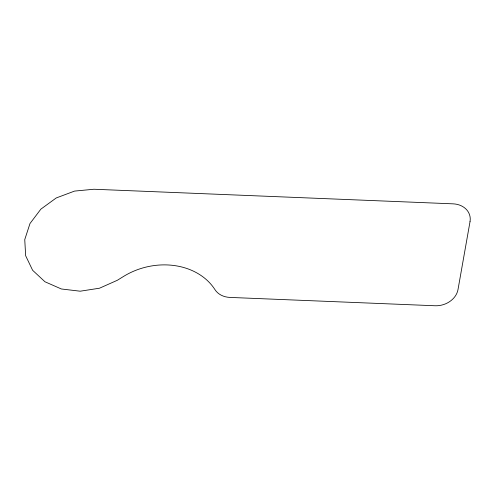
<?xml version="1.0" encoding="UTF-8"?>
<svg xmlns="http://www.w3.org/2000/svg" width="495" height="495" viewBox="0 0 495 495"><rect width="100%" height="100%" fill="white"/><g stroke="black" fill="none" stroke-linecap="round" stroke-linejoin="round"><path stroke-width="0.74" d="M470.027 221.636L457.999 289.581A20.413 16.725 -15.3 0 1 435.043 305.755L229.946 297.421A20.413 16.725 -15.3 0 1 214.966 289.643A64.826 53.101 -15.3 0 0 123.533 276.445L117.309 280.294L99.501 288.208L80.196 291.202L61.374 288.981L44.958 281.766L32.633 270.295L25.66 255.748L24.75 239.605L29.997 223.523L40.862 209.15L56.238 197.957L74.547 191.089L93.914 189.245L453.08 203.841A20.413 16.725 -15.3 0 1 470.027 221.636"/></g></svg>
